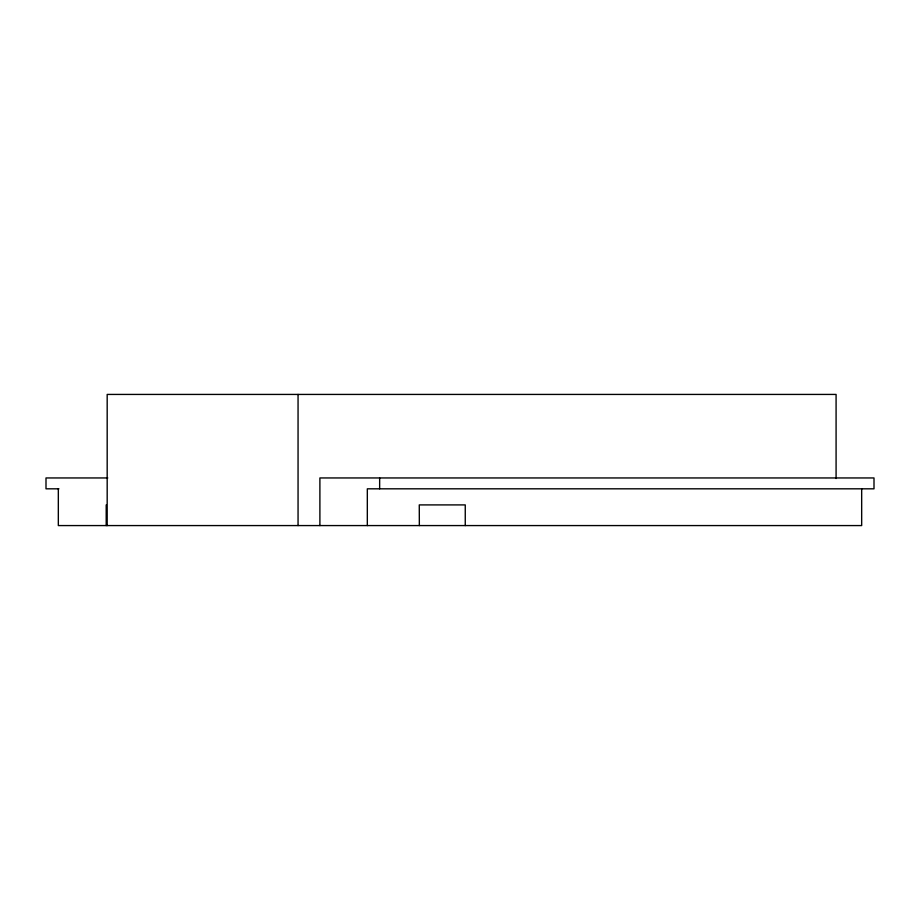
<?xml version="1.0" encoding="UTF-8"?>
<svg xmlns="http://www.w3.org/2000/svg" width="920" height="920" viewBox="0 0 920 920"><rect width="100%" height="100%" fill="white"/><g stroke="black" fill="none" stroke-linecap="round" stroke-linejoin="round"><path stroke-width="1.38" d="M107.789 477.951L46 477.951L46 488.819L58.937 488.819M861.672 488.819L861.672 525.573L58.328 525.573L58.328 488.819M836.084 478.526L836.084 394.427L107.18 394.427L107.18 525.573M465.255 525.573L465.255 504.907L419.267 504.907L419.347 525.573M379.649 477.951L379.649 488.819M367.322 525.573L367.322 488.819L874 488.819L874 477.951L319.895 477.951L319.895 525.573M298.057 394.427L298.057 525.573M106.202 504.907L106.202 525.573"/></g></svg>
